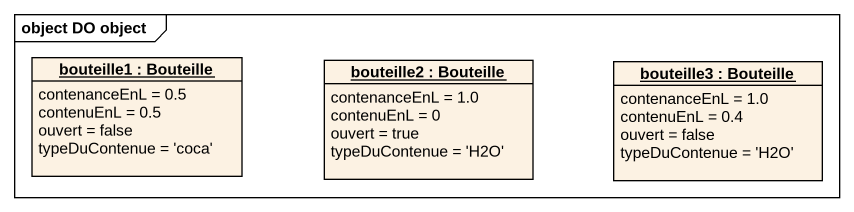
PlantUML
@startuml
mainframe object DO object
hide circle
hide empty members
object "bouteille1 : Bouteille" as bouteille1 {
  contenanceEnL = 0.5
  contenuEnL = 0.5
  ouvert = false
  typeDuContenue = 'coca'
}
object "bouteille2 : Bouteille" as bouteille2 {
  contenanceEnL = 1.0
  contenuEnL = 0
  ouvert = true
  typeDuContenue = 'H2O'
}
object "bouteille3 : Bouteille" as bouteille3 {
  contenanceEnL = 1.0
  contenuEnL = 0.4
  ouvert = false
  typeDuContenue = 'H2O'
}
@enduml
